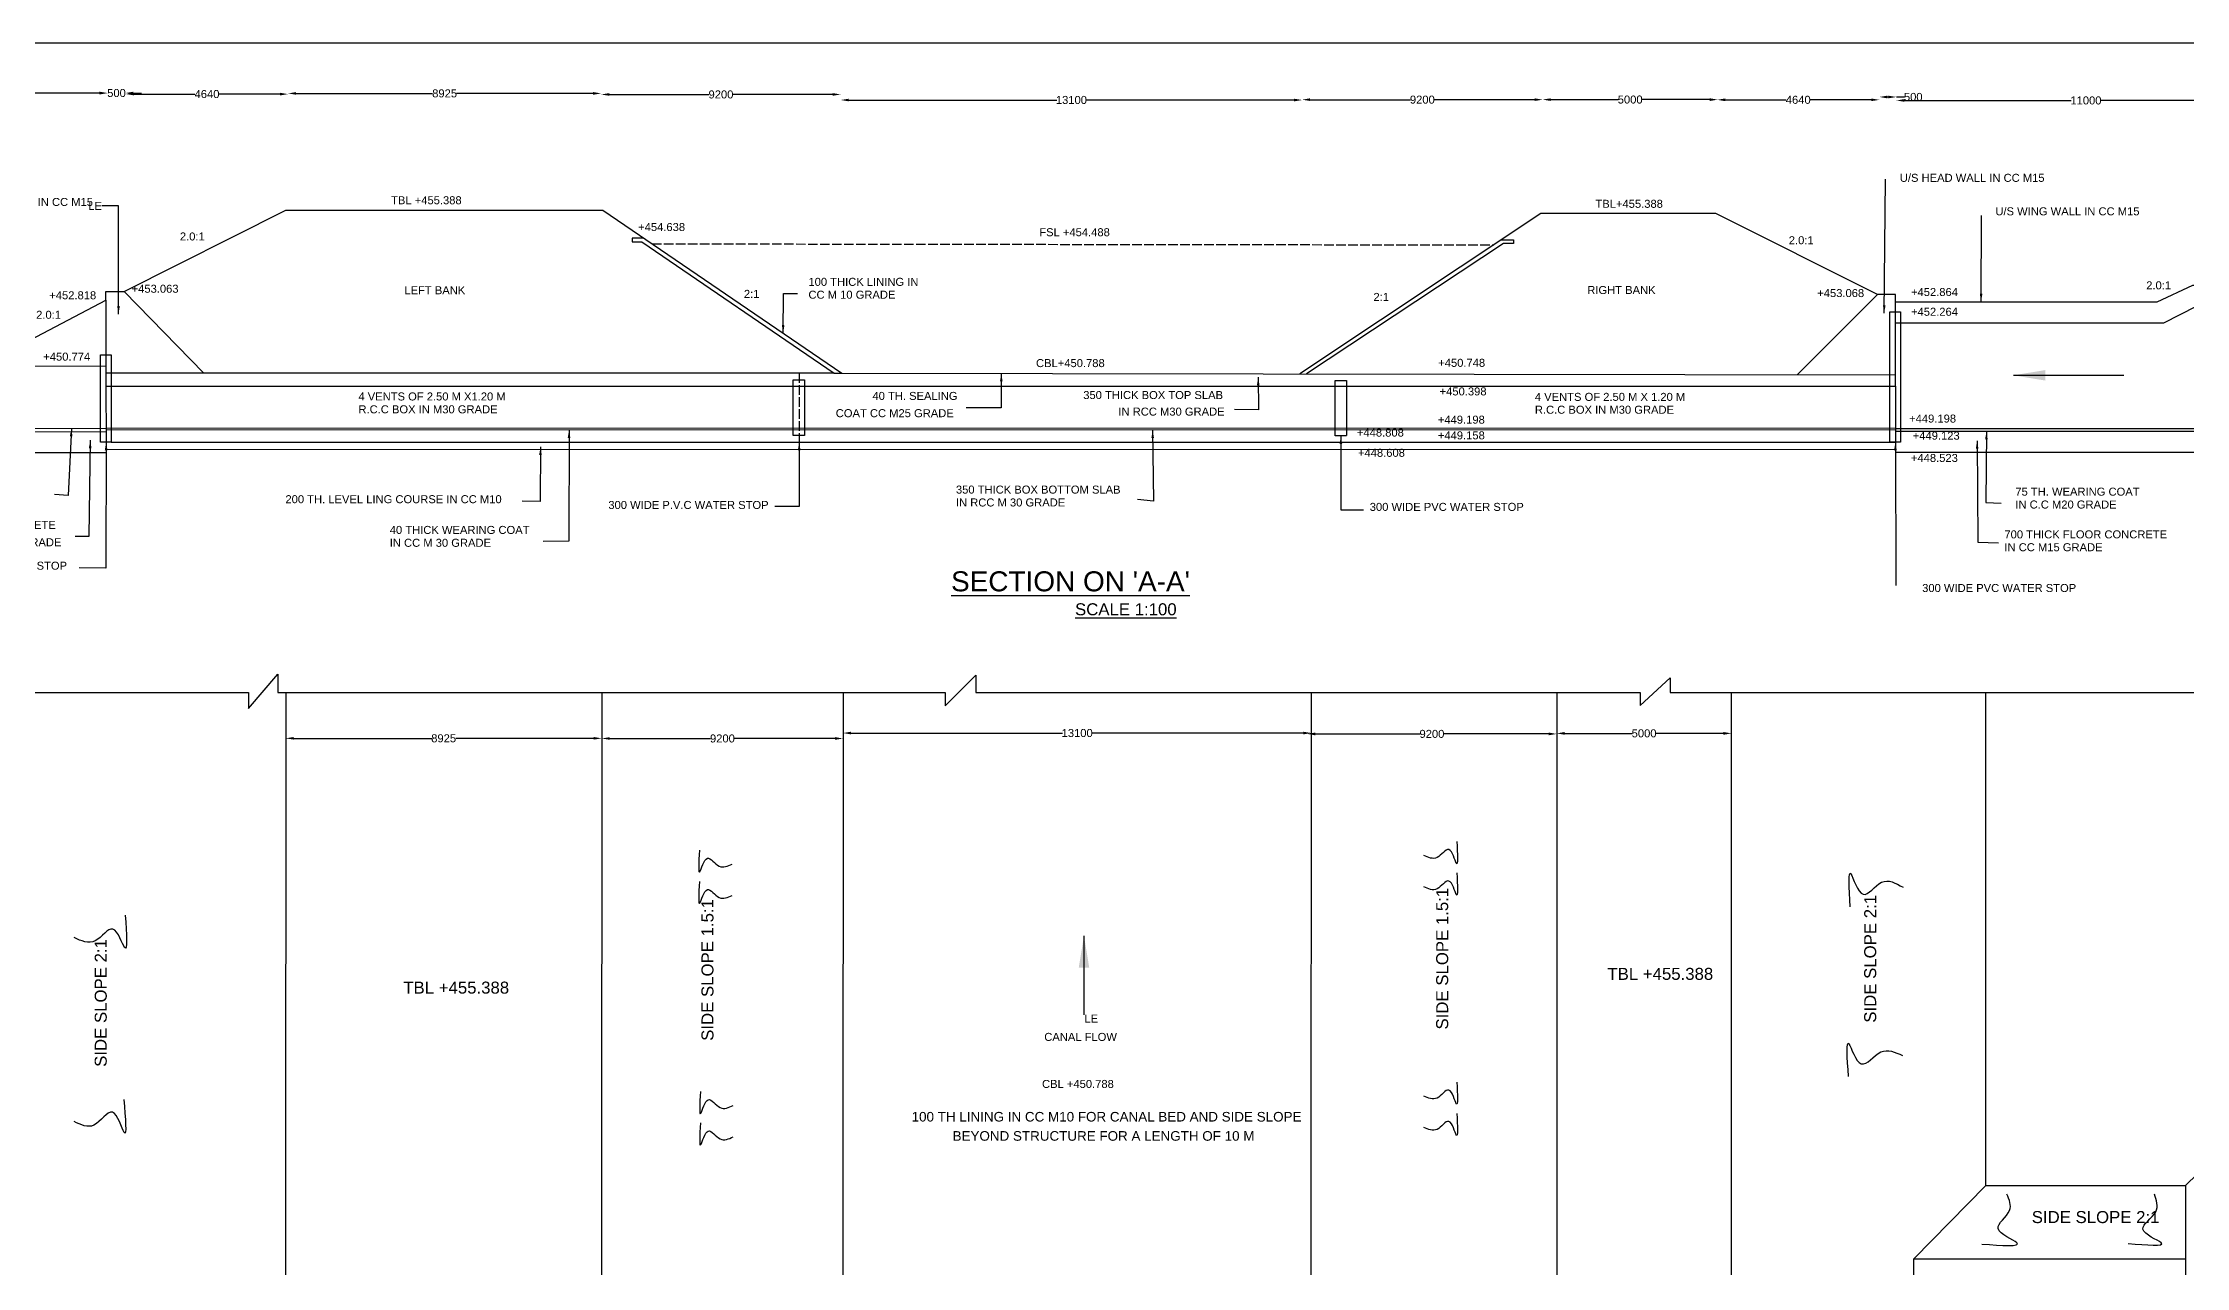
# Model space of a CAD drawing. Header units: millimetres. Extents: x -53262543 to -53200170, y 22144215 to 22178289.
# Drawn here: x -53248020 to -53221239, y 22163000 to 22178289 of the extents above; entities that cross this region are included whole.
import ezdxf

# ---------------------------------------------------------------- set-up
doc = ezdxf.new("R2010")
doc.units = ezdxf.units.MM
doc.header["$MEASUREMENT"] = 0
doc.linetypes.add('ACAD_ISO02W100', pattern=[15, 12, -3])
for name, color, linetype in [('DIMENSION', 7, 'Continuous'), ('DRAWING', 2, 'Continuous'), ('TEXT', 7, 'Continuous')]:
    doc.layers.add(name, color=color, linetype=linetype)
doc.styles.get("Standard").update_dxf_attribs({"font": 'arial.ttf', "height": 100})
doc.dimstyles.get("Standard").update_dxf_attribs({"dimtxt": 100, "dimasz": 100, "dimexe": 0.18, "dimexo": 0.0625, "dimgap": 0.09, "dimtad": 0, "dimdec": 0, "dimzin": 0, "dimdsep": 46, "dimtxsty": 'Standard', "dimcen": 0.09, "dimse1": 1, "dimse2": 1, "dimadec": 0, "dimazin": 0, "dimtfac": 1, "dimtdec": 0, "dimtofl": 0, "dimtmove": 0, "dimatfit": 3, "dimfxl": 1, "dimtolj": 1, "dimtzin": 0, "dimarcsym": 0})

# ---------------------------------------------------------------- blocks, each defined once
blk = doc.blocks.new('*D55')
at = {"layer": 'Defpoints', "color": 0, "lineweight": -3, "transparency": 16777216}
for p in [(-53252987, 22177641), (-53247213, 22177662), (-53247213, 22177641)]:
    blk.add_point(p, dxfattribs=at)
at = {"layer": 'DIMENSION', "color": 0, "lineweight": -2, "transparency": 16777216}
for p, q in [((-53252887, 22177662), (-53250284, 22177662)), ((-53247313, 22177662), (-53249916, 22177662))]:
    blk.add_line(p, q, dxfattribs=at)
at = {"layer": 'DIMENSION', "color": 0, "lineweight": -3, "transparency": 16777216}
for points in [[(-53252887, 22177679), (-53252887, 22177645), (-53252987, 22177662)], [(-53247313, 22177679), (-53247313, 22177645), (-53247213, 22177662)]]:
    blk.add_solid(points, dxfattribs=at)
at = {"layer": 'DIMENSION', "color": 0, "lineweight": -3, "transparency": 16777216, "insert": (-53250100, 22177662), "char_height": 100, "attachment_point": 5}
blk.add_mtext('\\A1;13425', dxfattribs=at)
blk = doc.blocks.new('*D56')
at = {"layer": 'Defpoints', "color": 0, "lineweight": -3, "transparency": 16777216}
for p in [(-53247213, 22177662), (-53246988, 22177663), (-53246988, 22177662)]:
    blk.add_point(p, dxfattribs=at)
at = {"layer": 'DIMENSION', "color": 0, "lineweight": -2, "transparency": 16777216}
for p, q in [((-53247313, 22177663), (-53247413, 22177663)), ((-53246888, 22177663), (-53246788, 22177663))]:
    blk.add_line(p, q, dxfattribs=at)
at = {"layer": 'DIMENSION', "color": 0, "lineweight": -3, "transparency": 16777216}
for points in [[(-53247313, 22177680), (-53247313, 22177646), (-53247213, 22177663)], [(-53246888, 22177680), (-53246888, 22177646), (-53246988, 22177663)]]:
    blk.add_solid(points, dxfattribs=at)
at = {"layer": 'DIMENSION', "color": 0, "lineweight": -3, "transparency": 16777216, "insert": (-53247100, 22177663), "char_height": 100, "attachment_point": 5}
blk.add_mtext('\\A1;500', dxfattribs=at)
blk = doc.blocks.new('*D57')
at = {"layer": 'Defpoints', "color": 0, "lineweight": -3, "transparency": 16777216}
for p in [(-53246980, 22177662), (-53244957, 22177662), (-53244957, 22177650)]:
    blk.add_point(p, dxfattribs=at)
at = {"layer": 'DIMENSION', "color": 0, "lineweight": -2, "transparency": 16777216}
for p, q in [((-53246880, 22177650), (-53246120, 22177650)), ((-53245057, 22177650), (-53245817, 22177650))]:
    blk.add_line(p, q, dxfattribs=at)
at = {"layer": 'DIMENSION', "color": 0, "lineweight": -3, "transparency": 16777216}
for points in [[(-53246880, 22177666), (-53246880, 22177633), (-53246980, 22177650)], [(-53245057, 22177666), (-53245057, 22177633), (-53244957, 22177650)]]:
    blk.add_solid(points, dxfattribs=at)
at = {"layer": 'DIMENSION', "color": 0, "lineweight": -3, "transparency": 16777216, "insert": (-53245969, 22177650), "char_height": 100, "attachment_point": 5}
blk.add_mtext('\\A1;4640', dxfattribs=at)
blk = doc.blocks.new('*D58')
at = {"layer": 'Defpoints', "color": 0, "lineweight": -3, "transparency": 16777216}
for p in [(-53244956, 22177649), (-53241044, 22177658), (-53241044, 22177649)]:
    blk.add_point(p, dxfattribs=at)
at = {"layer": 'DIMENSION', "color": 0, "lineweight": -2, "transparency": 16777216}
for p, q in [((-53244856, 22177658), (-53243150, 22177658)), ((-53241144, 22177658), (-53242850, 22177658))]:
    blk.add_line(p, q, dxfattribs=at)
at = {"layer": 'DIMENSION', "color": 0, "lineweight": -3, "transparency": 16777216}
for points in [[(-53244856, 22177675), (-53244856, 22177642), (-53244956, 22177658)], [(-53241144, 22177675), (-53241144, 22177642), (-53241044, 22177658)]]:
    blk.add_solid(points, dxfattribs=at)
at = {"layer": 'DIMENSION', "color": 0, "lineweight": -3, "transparency": 16777216, "insert": (-53243000, 22177658), "char_height": 100, "attachment_point": 5}
blk.add_mtext('\\A1;8925', dxfattribs=at)
blk = doc.blocks.new('*D59')
at = {"layer": 'Defpoints', "color": 0, "lineweight": -3, "transparency": 16777216}
for p in [(-53241044, 22177658), (-53238051, 22177658), (-53238051, 22177645)]:
    blk.add_point(p, dxfattribs=at)
at = {"layer": 'DIMENSION', "color": 0, "lineweight": -2, "transparency": 16777216}
for p, q in [((-53240944, 22177645), (-53239697, 22177645)), ((-53238151, 22177645), (-53239398, 22177645))]:
    blk.add_line(p, q, dxfattribs=at)
at = {"layer": 'DIMENSION', "color": 0, "lineweight": -3, "transparency": 16777216}
for points in [[(-53240944, 22177662), (-53240944, 22177629), (-53241044, 22177645)], [(-53238151, 22177662), (-53238151, 22177629), (-53238051, 22177645)]]:
    blk.add_solid(points, dxfattribs=at)
at = {"layer": 'DIMENSION', "color": 0, "lineweight": -3, "transparency": 16777216, "insert": (-53239547, 22177645), "char_height": 100, "attachment_point": 5}
blk.add_mtext('\\A1;9200', dxfattribs=at)
blk = doc.blocks.new('*D60')
at = {"layer": 'Defpoints', "color": 0, "lineweight": -3, "transparency": 16777216}
for p in [(-53238051, 22177645), (-53232285, 22177645), (-53232285, 22177576)]:
    blk.add_point(p, dxfattribs=at)
at = {"layer": 'DIMENSION', "color": 0, "lineweight": -2, "transparency": 16777216}
for p, q in [((-53237951, 22177576), (-53235352, 22177576)), ((-53232385, 22177576), (-53234985, 22177576))]:
    blk.add_line(p, q, dxfattribs=at)
at = {"layer": 'DIMENSION', "color": 0, "lineweight": -3, "transparency": 16777216}
for points in [[(-53237951, 22177592), (-53237951, 22177559), (-53238051, 22177576)], [(-53232385, 22177592), (-53232385, 22177559), (-53232285, 22177576)]]:
    blk.add_solid(points, dxfattribs=at)
at = {"layer": 'DIMENSION', "color": 0, "lineweight": -3, "transparency": 16777216, "insert": (-53235168, 22177576), "char_height": 100, "attachment_point": 5}
blk.add_mtext('\\A1;13100', dxfattribs=at)
blk = doc.blocks.new('*D61')
at = {"layer": 'Defpoints', "color": 0, "lineweight": -3, "transparency": 16777216}
for p in [(-53232285, 22177576), (-53229280, 22177580), (-53229280, 22177576)]:
    blk.add_point(p, dxfattribs=at)
at = {"layer": 'DIMENSION', "color": 0, "lineweight": -2, "transparency": 16777216}
for p, q in [((-53232185, 22177580), (-53230932, 22177580)), ((-53229380, 22177580), (-53230633, 22177580))]:
    blk.add_line(p, q, dxfattribs=at)
at = {"layer": 'DIMENSION', "color": 0, "lineweight": -3, "transparency": 16777216}
for points in [[(-53232185, 22177597), (-53232185, 22177564), (-53232285, 22177580)], [(-53229380, 22177597), (-53229380, 22177564), (-53229280, 22177580)]]:
    blk.add_solid(points, dxfattribs=at)
at = {"layer": 'DIMENSION', "color": 0, "lineweight": -3, "transparency": 16777216, "insert": (-53230783, 22177580), "char_height": 100, "attachment_point": 5}
blk.add_mtext('\\A1;9200', dxfattribs=at)
blk = doc.blocks.new('*D62')
at = {"layer": 'Defpoints', "color": 0, "lineweight": -3, "transparency": 16777216}
for p in [(-53229280, 22177580), (-53227091, 22177581), (-53227091, 22177580)]:
    blk.add_point(p, dxfattribs=at)
at = {"layer": 'DIMENSION', "color": 0, "lineweight": -2, "transparency": 16777216}
for p, q in [((-53229180, 22177581), (-53228335, 22177581)), ((-53227191, 22177581), (-53228036, 22177581))]:
    blk.add_line(p, q, dxfattribs=at)
at = {"layer": 'DIMENSION', "color": 0, "lineweight": -3, "transparency": 16777216}
for points in [[(-53229180, 22177597), (-53229180, 22177564), (-53229280, 22177581)], [(-53227191, 22177597), (-53227191, 22177564), (-53227091, 22177581)]]:
    blk.add_solid(points, dxfattribs=at)
at = {"layer": 'DIMENSION', "color": 0, "lineweight": -3, "transparency": 16777216, "insert": (-53228186, 22177581), "char_height": 100, "attachment_point": 5}
blk.add_mtext('\\A1;5000', dxfattribs=at)
blk = doc.blocks.new('*D63')
at = {"layer": 'Defpoints', "color": 0, "lineweight": -3, "transparency": 16777216}
for p in [(-53227099, 22177582), (-53225073, 22177582), (-53225073, 22177578)]:
    blk.add_point(p, dxfattribs=at)
at = {"layer": 'DIMENSION', "color": 0, "lineweight": -2, "transparency": 16777216}
for p, q in [((-53226999, 22177578), (-53226237, 22177578)), ((-53225173, 22177578), (-53225935, 22177578))]:
    blk.add_line(p, q, dxfattribs=at)
at = {"layer": 'DIMENSION', "color": 0, "lineweight": -3, "transparency": 16777216}
for points in [[(-53226999, 22177595), (-53226999, 22177562), (-53227099, 22177578)], [(-53225173, 22177595), (-53225173, 22177562), (-53225073, 22177578)]]:
    blk.add_solid(points, dxfattribs=at)
at = {"layer": 'DIMENSION', "color": 0, "lineweight": -3, "transparency": 16777216, "insert": (-53226086, 22177578), "char_height": 100, "attachment_point": 5}
blk.add_mtext('\\A1;4640', dxfattribs=at)
blk = doc.blocks.new('*D64')
at = {"layer": 'Defpoints', "color": 0, "lineweight": -3, "transparency": 16777216}
for p in [(-53225073, 22177582), (-53224860, 22177614), (-53224860, 22177582)]:
    blk.add_point(p, dxfattribs=at)
at = {"layer": 'DIMENSION', "color": 0, "lineweight": -2, "transparency": 16777216}
for p, q in [((-53224973, 22177614), (-53224960, 22177614)), ((-53224860, 22177614), (-53224760, 22177614))]:
    blk.add_line(p, q, dxfattribs=at)
at = {"layer": 'DIMENSION', "color": 0, "lineweight": -3, "transparency": 16777216}
for points in [[(-53224973, 22177630), (-53224973, 22177597), (-53225073, 22177614)], [(-53224960, 22177630), (-53224960, 22177597), (-53224860, 22177614)]]:
    blk.add_solid(points, dxfattribs=at)
at = {"layer": 'DIMENSION', "color": 0, "lineweight": -3, "transparency": 16777216, "insert": (-53224649, 22177614), "char_height": 100, "attachment_point": 5}
blk.add_mtext('\\A1;500', dxfattribs=at)
blk = doc.blocks.new('*D65')
at = {"layer": 'Defpoints', "color": 0, "lineweight": -3, "transparency": 16777216}
for p in [(-53224860, 22177582), (-53220122, 22177582), (-53220122, 22177570)]:
    blk.add_point(p, dxfattribs=at)
at = {"layer": 'DIMENSION', "color": 0, "lineweight": -2, "transparency": 16777216}
for p, q in [((-53224760, 22177570), (-53222674, 22177570)), ((-53220222, 22177570), (-53222307, 22177570))]:
    blk.add_line(p, q, dxfattribs=at)
at = {"layer": 'DIMENSION', "color": 0, "lineweight": -3, "transparency": 16777216}
for points in [[(-53224760, 22177587), (-53224760, 22177554), (-53224860, 22177570)], [(-53220222, 22177587), (-53220222, 22177554), (-53220122, 22177570)]]:
    blk.add_solid(points, dxfattribs=at)
at = {"layer": 'DIMENSION', "color": 0, "lineweight": -3, "transparency": 16777216, "insert": (-53222491, 22177570), "char_height": 100, "attachment_point": 5}
blk.add_mtext('\\A1;11000', dxfattribs=at)
blk = doc.blocks.new('*D72')
at = {"layer": 'Defpoints', "color": 0, "lineweight": -3, "transparency": 16777216}
for p in [(-53244986, 22169607), (-53241037, 22169604), (-53241037, 22169604)]:
    blk.add_point(p, dxfattribs=at)
at = {"layer": 'DIMENSION', "color": 0, "lineweight": -2, "transparency": 16777216}
for p, q in [((-53244886, 22169604), (-53243161, 22169604)), ((-53241137, 22169604), (-53242862, 22169604))]:
    blk.add_line(p, q, dxfattribs=at)
at = {"layer": 'DIMENSION', "color": 0, "lineweight": -3, "transparency": 16777216}
for points in [[(-53244886, 22169621), (-53244886, 22169588), (-53244986, 22169604)], [(-53241137, 22169621), (-53241137, 22169588), (-53241037, 22169604)]]:
    blk.add_solid(points, dxfattribs=at)
at = {"layer": 'DIMENSION', "color": 0, "lineweight": -3, "transparency": 16777216, "insert": (-53243012, 22169604), "char_height": 100, "attachment_point": 5}
blk.add_mtext('\\A1;8925', dxfattribs=at)
blk = doc.blocks.new('*D73')
at = {"layer": 'Defpoints', "color": 0, "lineweight": -3, "transparency": 16777216}
for p in [(-53241037, 22169604), (-53238021, 22169602), (-53238021, 22169602)]:
    blk.add_point(p, dxfattribs=at)
at = {"layer": 'DIMENSION', "color": 0, "lineweight": -2, "transparency": 16777216}
for p, q in [((-53240937, 22169602), (-53239678, 22169602)), ((-53238121, 22169602), (-53239380, 22169602))]:
    blk.add_line(p, q, dxfattribs=at)
at = {"layer": 'DIMENSION', "color": 0, "lineweight": -3, "transparency": 16777216}
for points in [[(-53240937, 22169619), (-53240937, 22169586), (-53241037, 22169602)], [(-53238121, 22169619), (-53238121, 22169586), (-53238021, 22169602)]]:
    blk.add_solid(points, dxfattribs=at)
at = {"layer": 'DIMENSION', "color": 0, "lineweight": -3, "transparency": 16777216, "insert": (-53239529, 22169602), "char_height": 100, "attachment_point": 5}
blk.add_mtext('\\A1;9200', dxfattribs=at)
blk = doc.blocks.new('*D74')
at = {"layer": 'Defpoints', "color": 0, "lineweight": -3, "transparency": 16777216}
for p in [(-53238021, 22169602), (-53232171, 22169670), (-53232171, 22169599)]:
    blk.add_point(p, dxfattribs=at)
at = {"layer": 'DIMENSION', "color": 0, "lineweight": -2, "transparency": 16777216}
for p, q in [((-53237921, 22169670), (-53235280, 22169670)), ((-53232271, 22169670), (-53234913, 22169670))]:
    blk.add_line(p, q, dxfattribs=at)
at = {"layer": 'DIMENSION', "color": 0, "lineweight": -3, "transparency": 16777216}
for points in [[(-53237921, 22169687), (-53237921, 22169653), (-53238021, 22169670)], [(-53232271, 22169687), (-53232271, 22169653), (-53232171, 22169670)]]:
    blk.add_solid(points, dxfattribs=at)
at = {"layer": 'DIMENSION', "color": 0, "lineweight": -3, "transparency": 16777216, "insert": (-53235096, 22169670), "char_height": 100, "attachment_point": 5}
blk.add_mtext('\\A1;13100', dxfattribs=at)
blk = doc.blocks.new('*D75')
at = {"layer": 'Defpoints', "color": 0, "lineweight": -3, "transparency": 16777216}
for p in [(-53232221, 22169662), (-53229104, 22169662), (-53229104, 22169659)]:
    blk.add_point(p, dxfattribs=at)
at = {"layer": 'DIMENSION', "color": 0, "lineweight": -2, "transparency": 16777216}
for p, q in [((-53232121, 22169659), (-53230812, 22169659)), ((-53229204, 22169659), (-53230513, 22169659))]:
    blk.add_line(p, q, dxfattribs=at)
at = {"layer": 'DIMENSION', "color": 0, "lineweight": -3, "transparency": 16777216}
for points in [[(-53232121, 22169676), (-53232121, 22169642), (-53232221, 22169659)], [(-53229204, 22169676), (-53229204, 22169642), (-53229104, 22169659)]]:
    blk.add_solid(points, dxfattribs=at)
at = {"layer": 'DIMENSION', "color": 0, "lineweight": -3, "transparency": 16777216, "insert": (-53230663, 22169659), "char_height": 100, "attachment_point": 5}
blk.add_mtext('\\A1;9200', dxfattribs=at)
blk = doc.blocks.new('*D76')
at = {"layer": 'Defpoints', "color": 0, "lineweight": -3, "transparency": 16777216}
for p in [(-53229104, 22169662), (-53226920, 22169666), (-53226920, 22169662)]:
    blk.add_point(p, dxfattribs=at)
at = {"layer": 'DIMENSION', "color": 0, "lineweight": -2, "transparency": 16777216}
for p, q in [((-53229004, 22169666), (-53228161, 22169666)), ((-53227020, 22169666), (-53227863, 22169666))]:
    blk.add_line(p, q, dxfattribs=at)
at = {"layer": 'DIMENSION', "color": 0, "lineweight": -3, "transparency": 16777216}
for points in [[(-53229004, 22169683), (-53229004, 22169649), (-53229104, 22169666)], [(-53227020, 22169683), (-53227020, 22169649), (-53226920, 22169666)]]:
    blk.add_solid(points, dxfattribs=at)
at = {"layer": 'DIMENSION', "color": 0, "lineweight": -3, "transparency": 16777216, "insert": (-53228012, 22169666), "char_height": 100, "attachment_point": 5}
blk.add_mtext('\\A1;5000', dxfattribs=at)

msp = doc.modelspace()

# ---------------------------------------------------------------- linework, layer by layer
at = {"layer": 'DIMENSION', "color": 0, "lineweight": -3}
msp.add_lwpolyline([(-53200169.6, 22144215.5), (-53262542.8, 22144215.5), (-53262542.8, 22178289.3), (-53200169.6, 22178289.3)], close=True, dxfattribs=at)
at = {"layer": 'DRAWING', "color": 0}
for points in [[(-53224871.9, 22175056.3), (-53221602, 22175056.3), (-53221155, 22175264.3), (-53219460.1, 22175264.3), (-53217214.9, 22176413.6), (-53211077.9, 22176413.6), (-53211077.9, 22176709.1)], [(-53258546.1, 22174499.1), (-53248331.7, 22174499.1), (-53247232.6, 22175074.8), (-53247232.6, 22175185.6), (-53247004.3, 22175185.6), (-53244982.4, 22176199), (-53241024.5, 22176199), (-53238037.2, 22174165.1), (-53224871.9, 22174144.8), (-53224871.9, 22175147.7), (-53225094.1, 22175147.7), (-53227114.4, 22176158), (-53229300.3, 22176158), (-53232314.7, 22174156.2)], [(-53224871.9, 22174794.2), (-53221519.2, 22174794.2), (-53221110.2, 22175001.4), (-53219406.9, 22175001.4), (-53217147.7, 22176153.3), (-53211077.9, 22176153.3)], [(-53240511.8, 22175850), (-53240655.8, 22175850), (-53240655.8, 22175805.3), (-53240534.2, 22175805.3), (-53238131.1, 22174165.2), (-53238037.2, 22174165.1)], [(-53229794.4, 22175829.9), (-53229644.9, 22175829.9), (-53229644.9, 22175782.4), (-53229768.4, 22175782.4), (-53232229.1, 22174156.1)], [(-53247004.3, 22175185.6), (-53246009.9, 22174165.2)], [(-53225094.1, 22175147.7), (-53226093.9, 22174146.6)], [(-53224871.9, 22173210.4), (-53224871.9, 22173179.4), (-53220117.9, 22173179.4), (-53220050.8, 22172917), (-53219916.8, 22172917), (-53219916.8, 22173436.6), (-53220095.6, 22173436.6), (-53220095.6, 22175264.3)], [(-53247232.6, 22175074.8), (-53247232.6, 22174165.2)], [(-53258546.1, 22174239.8), (-53247232.6, 22174256.1)], [(-53238131.1, 22174165.2), (-53247232.6, 22174165.2)], [(-53247232.6, 22174165.2), (-53247229, 22173174.2)], [(-53247232, 22174003.4), (-53224871.9, 22174003.4), (-53224871.9, 22174144.8)], [(-53224871.9, 22174003.4), (-53224871.9, 22173210.4), (-53247229.1, 22173209.1)], [(-53253005.1, 22173734.6), (-53253005.1, 22173435.2), (-53253183.3, 22173435.2), (-53253183.3, 22172909.9), (-53253053, 22172909.9), (-53252980.6, 22173174.2), (-53247229, 22173174.2)], [(-53253005.1, 22173474.4), (-53247230.1, 22173475.8)], [(-53253005.1, 22173435.2), (-53247229.9, 22173432.1)], [(-53224871.9, 22173473.8), (-53247230.1, 22173475.8)], [(-53224871.9, 22173453.1), (-53247230, 22173456.5)], [(-53247168.8, 22173302.7), (-53224871.9, 22173302.7)], [(-53220853.8, 22173436.6), (-53224871.9, 22173436.6)]]:
    msp.add_lwpolyline(points, dxfattribs=at)
at = {"layer": 'DRAWING', "color": 0, "lineweight": -3}
for points in [[(-53224871.9, 22173473.8), (-53221106.4, 22173473.8), (-53220458.3, 22174484.5), (-53217432.5, 22174484.1), (-53216713.7, 22175575), (-53216315.6, 22175575), (-53216315.6, 22176413.6)], [(-53253779.4, 22170398.8), (-53253779.4, 22170175.7), (-53245450.1, 22170175.7), (-53245450.1, 22169975.1), (-53245086, 22170407.5), (-53245086, 22170175.7), (-53236745, 22170175.7), (-53236745, 22170011.6), (-53236362.1, 22170394.2), (-53236362.1, 22170175.7), (-53228062.2, 22170175.7), (-53228062.2, 22170012.5), (-53227686.4, 22170359.1), (-53227686.4, 22170175.7), (-53219396.7, 22170175.7), (-53219396.7, 22170003.8), (-53219022.9, 22170426.4), (-53219022.9, 22170175.7), (-53211675.3, 22170175.7)], [(-53244985.8, 22170175.7), (-53244994.2, 22156612.8)], [(-53241036.6, 22170175.7), (-53241045, 22156610.4)], [(-53238020.8, 22170175.7), (-53238029.2, 22156608.5)], [(-53232171, 22170175.7), (-53232179.4, 22156604.9)], [(-53229104, 22170175.7), (-53229104, 22156693.1)], [(-53226920.5, 22156601.6), (-53226920.5, 22170175.7)], [(-53224642.4, 22159953.2), (-53224642.4, 22163103.5), (-53223743.6, 22164021.3), (-53223743.6, 22170175.7)], [(-53223743.6, 22164021.3), (-53221248.9, 22164021.3), (-53220802.7, 22164452.4), (-53219056.2, 22164452.4), (-53216778.3, 22166736.7), (-53210545.5, 22166736.7)], [(-53221248.9, 22164021.3), (-53221248.9, 22161331.3)], [(-53224642.4, 22163103.5), (-53221248.9, 22163103.5)]]:
    msp.add_lwpolyline(points, dxfattribs=at)
at = {"layer": 'DRAWING', "color": 0, "linetype": 'ACAD_ISO02W100', "lineweight": -3, "ltscale": 10}
msp.add_lwpolyline([(-53240409.2, 22175780), (-53229889.9, 22175766.5)], dxfattribs=at)
at = {"layer": 'DRAWING', "color": 0, "linetype": 'ACAD_ISO02W100', "lineweight": -3}
for points in [[(-53224941.8, 22174930.5), (-53224809.9, 22174930.5), (-53224809.9, 22173302.7), (-53224941.8, 22173302.7)], [(-53238646, 22174080.3), (-53238501.6, 22174080.3), (-53238501.6, 22173384.9), (-53238646, 22173384.9)], [(-53231870.2, 22174071.5), (-53231731.6, 22174071.5), (-53231731.6, 22173380.6), (-53231870.2, 22173380.6)]]:
    msp.add_lwpolyline(points, close=True, dxfattribs=at)
at = {"layer": 'DRAWING', "color": 0}
msp.add_lwpolyline([(-53247299.7, 22174392.4), (-53247168.8, 22174392.4), (-53247168.8, 22173302.7), (-53247299.7, 22173302.7)], close=True, dxfattribs=at)
at = {"layer": 'DRAWING', "color": 0, "linetype": 'ACAD_ISO02W100', "ltscale": 10}
msp.add_lwpolyline([(-53238569.6, 22174165.2), (-53238569.6, 22173302.7)], dxfattribs=at)
at = {"layer": 'DRAWING', "color": 0, "lineweight": -3}
for points in [[(-53239816.7, 22168207.2), (-53239809.8, 22167937.4), (-53239717.2, 22168106.5), (-53239569.3, 22168007.6), (-53239406.4, 22168033.1)], [(-53230352, 22168314.5), (-53230358.9, 22168044.7), (-53230451.5, 22168213.8), (-53230599.5, 22168114.9), (-53230762.3, 22168140.4)], [(-53230352, 22167923.1), (-53230358.9, 22167653.2), (-53230451.5, 22167822.3), (-53230599.5, 22167723.4), (-53230762.3, 22167748.9)], [(-53225436.1, 22167500.5), (-53225426.8, 22167911.5), (-53225275.7, 22167656.1), (-53225045.5, 22167807), (-53224775.9, 22167744.3)], [(-53239816.7, 22167815.8), (-53239809.8, 22167545.9), (-53239717.2, 22167715), (-53239569.3, 22167616.1), (-53239406.4, 22167641.6)], [(-53246991.5, 22167396.2), (-53246999.1, 22166990.6), (-53247144.5, 22167220.6), (-53247365.6, 22167075.4), (-53247629.2, 22167114.7)], [(-53225456.9, 22165380.1), (-53225452.3, 22165788.3), (-53225297.6, 22165539.2), (-53225055.3, 22165686.8), (-53224782.9, 22165643)], [(-53230352, 22165311.3), (-53230358.9, 22165041.5), (-53230451.5, 22165210.6), (-53230599.5, 22165111.7), (-53230762.3, 22165137.2)], [(-53247009, 22165094.5), (-53247004.4, 22164683), (-53247150.9, 22164934.4), (-53247382.7, 22164772.9), (-53247629.8, 22164818.6)], [(-53239804.8, 22165192.1), (-53239797.8, 22164922.3), (-53239705.2, 22165091.4), (-53239557.3, 22164992.5), (-53239394.4, 22165018)], [(-53239804.8, 22164800.7), (-53239797.8, 22164530.8), (-53239705.2, 22164699.9), (-53239557.3, 22164601), (-53239394.4, 22164626.5)], [(-53230352, 22164919.9), (-53230358.9, 22164650), (-53230451.5, 22164819.1), (-53230599.5, 22164720.2), (-53230762.3, 22164745.7)], [(-53223790.5, 22163288.2), (-53223354.4, 22163304.6), (-53223588.9, 22163481.4), (-53223444.9, 22163707.5), (-53223477.8, 22163913)], [(-53221963.8, 22163296.4), (-53221552.3, 22163304.6), (-53221778.6, 22163473.1), (-53221618.2, 22163691), (-53221634.6, 22163913)]]:
    msp.add_spline(points, degree=3, dxfattribs=at)

# ---------------------------------------------------------------- texts
at = {"layer": 'DIMENSION', "color": 0, "lineweight": -3, "char_height": 100}
for insert, attachment_point in [((-53247281.9, 22176203), 9), ((-53235005.2, 22166154.3), 1)]:
    msp.add_mtext('\\A1;LE ', dxfattribs=dict(at, insert=insert, attachment_point=attachment_point))
at = {"layer": 'TEXT', "color": 0, "lineweight": -3}
for s, height, p in [('U/S HEAD WALL IN CC M15', 100, (-53224816.6, 22176554)), ('D/S HEAD WALL IN CC M15', 100, (-53249202.5, 22176252.7)), ('TBL +455.388', 100, (-53243668.5, 22176274.1)), ('TBL+455.388', 100, (-53228619.8, 22176229.7)), ('U/S WING WALL IN CC M15', 100, (-53223622.5, 22176135.7)), ('2.0:1', 100, (-53246308.3, 22175821.9)), ('+454.638', 100, (-53240582, 22175939.6)), ('FSL +454.488', 100, (-53235569.4, 22175874.7)), ('2.0:1', 100, (-53226204.2, 22175774.6)), ('+452.818', 100, (-53247940.3, 22175087.4)), ('+453.063', 100, (-53246911.2, 22175169)), ('LEFT BANK', 100, (-53243502.8, 22175150)), ('2:1', 100, (-53239260.6, 22175104.7)), ('CC M 10 GRADE', 100, (-53238453.9, 22175094.5)), ('100 THICK LINING IN ', 100, (-53238453.9, 22175255.1)), ('2:1', 100, (-53231394, 22175066.6)), ('RIGHT BANK', 100, (-53228722.1, 22175153)), ('+453.068', 100, (-53225848.6, 22175114.9)), ('+452.864', 100, (-53224676.8, 22175128.2)), ('2.0:1', 100, (-53221737.8, 22175211.4)), ('2.0:1', 100, (-53248104.5, 22174844)), ('+452.264', 100, (-53224676.8, 22174881.5)), ('+450.774', 100, (-53248015.3, 22174320.9)), ('CBL+450.788', 100, (-53235610.1, 22174240.3)), ('+450.748', 100, (-53230584.7, 22174243.8)), ('4 VENTS OF 2.50 M X1.20 M', 100, (-53244077.2, 22173823.8)), ('40 TH. SEALING ', 100, (-53237654, 22173830.3)), ('350 THICK BOX TOP SLAB', 100, (-53235020.2, 22173841.4)), ('+450.398', 100, (-53230567.2, 22173886.7)), ('4 VENTS OF 2.50 M X 1.20 M', 100, (-53229376.8, 22173818.6)), ('R.C.C BOX IN M30 GRADE', 100, (-53244077.2, 22173663.1)), ('COAT CC M25 GRADE', 100, (-53238112.8, 22173614.9)), ('IN RCC M30 GRADE', 100, (-53234580.9, 22173634.5)), ('+449.198', 100, (-53230589, 22173533.9)), ('R.C.C BOX IN M30 GRADE', 100, (-53229376.8, 22173658)), ('+449.198', 100, (-53224700.4, 22173547.5)), ('+448.808', 100, (-53231600.6, 22173372.8)), ('+449.158', 100, (-53230589, 22173337.9)), ('+449.123', 100, (-53224655.1, 22173334)), ('+448.608', 100, (-53231587.5, 22173120.1)), ('+448.523', 100, (-53224677.8, 22173055.8)), ('350 THICK BOX BOTTOM SLAB ', 100, (-53236611.1, 22172660.5)), ('75 TH. WEARING COAT ', 100, (-53223373.1, 22172634.8)), ('200 TH. LEVEL LING COURSE IN CC M10 ', 100, (-53244989, 22172540.5)), ('300 WIDE P.V.C WATER STOP', 100, (-53240954.4, 22172468.7)), ('IN RCC M 30 GRADE', 100, (-53236611.1, 22172499.9)), ('300 WIDE PVC WATER STOP', 100, (-53231440.1, 22172444.6)), ('IN C.C M20 GRADE', 100, (-53223373.1, 22172474.1)), ('600 THICK FLOOR CONCRETE', 100, (-53249892.7, 22172219.2)), ('40 THICK WEARING COAT ', 100, (-53243685.6, 22172156.8)), ('700 THICK FLOOR CONCRETE', 100, (-53223509.6, 22172101.2)), ('IN CC M15 GRADE', 100, (-53249014.5, 22172002.6)), ('IN CC M 30 GRADE', 100, (-53243685.6, 22171996.2)), ('IN CC M15 GRADE', 100, (-53223509.6, 22171940.6)), ('300 WIDE PVC WATER STOP', 100, (-53249642.9, 22171710.1)), ("%%USECTION ON 'A-A'", 250, (-53236672.2, 22171439.9)), ('300 WIDE PVC WATER STOP', 100, (-53224537.4, 22171431.7)), ('%%USCALE 1:100', 150, (-53235122.7, 22171140.6)), ('TBL +455.388', 150, (-53243516.2, 22166416.1)), ('TBL +455.388', 150, (-53228470.4, 22166587.7)), ('CANAL FLOW', 100, (-53235507.1, 22165825.2)), ('CBL +450.788', 100, (-53235535.1, 22165237.8)), ('100 TH LINING IN CC M10 FOR CANAL BED AND SIDE SLOPE ', 120, (-53237164.8, 22164818.3)), ('BEYOND STRUCTURE FOR A LENGTH OF 10 M', 120, (-53236652.5, 22164578.6)), ('SIDE SLOPE 2:1', 150, (-53223168, 22163550.5))]:
    msp.add_text(s, height=height, dxfattribs=at).set_placement(p)
for s, p in [('SIDE SLOPE 1.5:1', (-53230460.2, 22165967.4)), ('SIDE SLOPE 2:1', (-53225112, 22166052.6)), ('SIDE SLOPE 1.5:1', (-53239640.7, 22165826.3)), ('SIDE SLOPE 2:1', (-53247222.4, 22165501.3))]:
    msp.add_text(s, height=150, rotation=90, dxfattribs=at).set_placement(p)

# ---------------------------------------------------------------- dimensions: what is measured, and where the dimension line sits
at = {"layer": 'DIMENSION', "color": 0, "lineweight": -3}
for base, p1, p2, text, picture, middle in [((-53247212.6, 22177661.9), (-53252987.3, 22177641.5), (-53247212.6, 22177641.5), '13425', '*D55', (-53250100, 22177661.9)), ((-53246987.9, 22177663), (-53247212.6, 22177661.9), (-53246987.9, 22177661.9), '500', '*D56', (-53247100.3, 22177663)), ((-53244957.5, 22177649.7), (-53246979.9, 22177661.7), (-53244957.5, 22177661.7), '4640', '*D57', (-53245968.7, 22177649.7)), ((-53241043.9, 22177658.2), (-53244955.5, 22177649.3), (-53241043.9, 22177649.3), '8925', '*D58', (-53242999.7, 22177658.2)), ((-53238051, 22177645.5), (-53241043.9, 22177658.2), (-53238051, 22177658.2), '9200', '*D59', (-53239547.5, 22177645.5)), ((-53232285.3, 22177575.8), (-53238051, 22177645.5), (-53232285.3, 22177645.5), '13100', '*D60', (-53235168.1, 22177575.8)), ((-53229280.1, 22177580.4), (-53232285.3, 22177575.8), (-53229280.1, 22177575.8), '9200', '*D61', (-53230782.7, 22177580.4)), ((-53227091.3, 22177580.7), (-53229280.1, 22177580.4), (-53227091.3, 22177580.4), '5000', '*D62', (-53228185.7, 22177580.7)), ((-53225072.7, 22177578.2), (-53227099.3, 22177582), (-53225072.7, 22177582), '4640', '*D63', (-53226086, 22177578.2)), ((-53224859.5, 22177613.7), (-53225072.7, 22177582), (-53224859.5, 22177582), '500', '*D64', (-53224649.1, 22177613.7)), ((-53220122, 22177570.4), (-53224859.5, 22177582), (-53220122, 22177582), '11000', '*D65', (-53222490.7, 22177570.4)), ((-53241036.9, 22169604.2), (-53244986.1, 22169606.7), (-53241036.9, 22169604.2), '8925', '*D72', (-53243011.5, 22169604.2)), ((-53238021.1, 22169602.3), (-53241036.9, 22169604.2), (-53238021.1, 22169602.3), '9200', '*D73', (-53239529, 22169602.3)), ((-53232171.3, 22169670), (-53238021.1, 22169602.3), (-53232171.3, 22169598.7), '13100', '*D74', (-53235096.2, 22169670)), ((-53229104, 22169659.1), (-53232221.3, 22169661.7), (-53229104, 22169661.7), '9200', '*D75', (-53230662.7, 22169659.1)), ((-53226920.5, 22169666.1), (-53229104, 22169661.7), (-53226920.5, 22169661.7), '5000', '*D76', (-53228012.3, 22169666.1))]:
    dim = msp.add_linear_dim(base=base, p1=p1, p2=p2, text=text, dimstyle='Standard', dxfattribs=at)
    dim.commit()
    dim.dimension.update_dxf_attribs({"geometry": picture, "text_midpoint": middle})

# ---------------------------------------------------------------- leaders
for points, override in [([(-53225012.2, 22174912.9), (-53224995.4, 22176587.1)], {"dimgap": 0.09, "dimtad": 0}), ([(-53223801, 22175056.3), (-53223795.4, 22176132.8)], {"dimgap": 0.09, "dimtad": 0}), ([(-53238770.2, 22174664.1), (-53238766.8, 22175158.2), (-53238588.8, 22175158.2)], {"dimgap": 0.09, "dimtad": 0}), ([(-53236044.1, 22174162), (-53236044.1, 22173733.3), (-53236483.9, 22173733.3)], {"dimgap": 0.09, "dimtad": 0}), ([(-53232834.3, 22174113.7), (-53232832.1, 22173706.8), (-53233132.2, 22173711.9)], {"dimgap": 0.09, "dimtad": 0}), ([(-53223397.5, 22174137.7), (-53222019, 22174137.7)], {"dimasz": 400, "dimgap": 0.09, "dimtad": 0}), ([(-53247662.2, 22173475.7), (-53247702, 22172637.4), (-53247873, 22172649.3)], {"dimgap": 0.09, "dimtad": 0}), ([(-53247427.6, 22173327.1), (-53247446.2, 22172123), (-53247614.6, 22172123)], {"dimgap": 0.09, "dimtad": 0}), ([(-53247229.5, 22173302.7), (-53247231.9, 22171727.5), (-53247565.8, 22171733.8)], {"dimgap": 0.09, "dimtad": 0}), ([(-53241801.7, 22173243), (-53241807.3, 22172563.3), (-53242029.5, 22172565.2)], {"dimgap": 0.09, "dimtad": 0}), ([(-53241444.8, 22173455.6), (-53241448.7, 22172065.6), (-53241769.5, 22172063.3)], {"dimgap": 0.09, "dimtad": 0}), ([(-53238569.6, 22173302.7), (-53238569.6, 22172499.7), (-53238873.3, 22172499.7)], {"dimgap": 0.09, "dimtad": 0}), ([(-53234153.2, 22173454.5), (-53234144.1, 22172567.8), (-53234340.3, 22172586)], {"dimgap": 0.09, "dimtad": 0}), ([(-53231800.9, 22173380.6), (-53231799.8, 22172458.7), (-53231516.4, 22172458.7)], {"dimgap": 0.09, "dimtad": 0}), ([(-53224871.9, 22173302.7), (-53224867.4, 22171513.2)], {"dimgap": 0.09, "dimtad": 0}), ([(-53223851.2, 22173320), (-53223843.6, 22172055), (-53223581.6, 22172043.7)], {"dimgap": 0.09, "dimtad": 0}), ([(-53223733.6, 22173436.6), (-53223743.4, 22172549.6), (-53223549, 22172542.4)], {"dimgap": 0.09, "dimtad": 0}), ([(-53235010.8, 22167138.4), (-53235010.8, 22166152.2)], {"dimasz": 400, "dimgap": 0.09, "dimtad": 0})]:
    msp.add_leader(points, dimstyle='Standard', override=override, dxfattribs=at)
at = {"layer": 'DIMENSION', "color": 0, "lineweight": -3, "annotation_type": 0, "has_hookline": 1, "hookline_direction": 1, "text_width": 153.1}
msp.add_leader([(-53247075, 22174903.4), (-53247075, 22176253), (-53247281.8, 22176253)], dimstyle='Standard', override={"dimgap": 0.09, "dimtad": 0}, dxfattribs=at)

doc.saveas('drawing.dxf')
